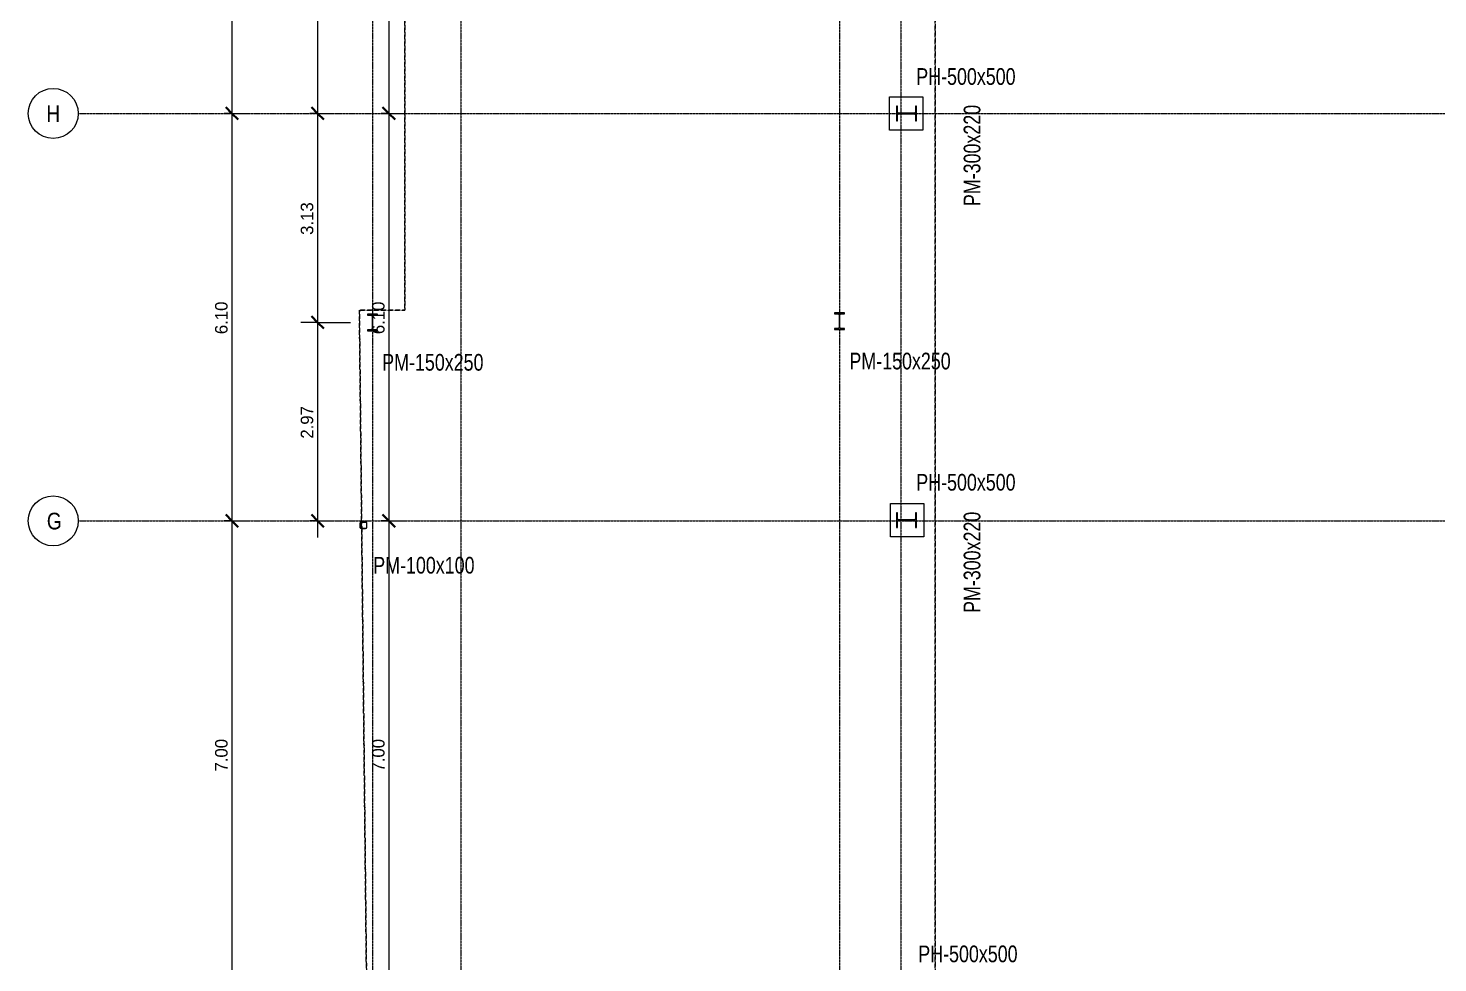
# Model space of a CAD drawing. Header units: centimetres. Extents: x -13763 to -5005, y -754 to 6606.
# Drawn here: x -13763 to -11652, y 3806 to 5206 of the extents above; entities that cross this region are included whole.
import ezdxf

# ---------------------------------------------------------------- set-up
doc = ezdxf.new("R2010")
doc.units = ezdxf.units.CM
doc.linetypes.add('_Overhead', pattern=[0.47625, 0.3175, -0.15875])
doc.linetypes.add('Grid Line', pattern=[2.2225, 1.27, -0.3175, 0.3175, -0.3175])
for name, color, linetype, lineweight in [('A-ANNO-DIMS', 7, 'Continuous', 9), ('A-ANNO-DIMS-125', 7, 'Continuous', 9), ('A-FLOR', 7, 'Continuous', 9), ('S-COLS', 7, 'Continuous', 9), ('S-COLS-IDEN', 7, 'Continuous', 9), ('S-GRID', 7, 'Continuous', 9), ('S-GRID-IDEN', 7, 'Continuous', 9)]:
    doc.layers.add(name, color=color, linetype=linetype, lineweight=lineweight)
doc.styles.add('Century Gothic', font='GOTHIC.TTF', dxfattribs={"width": 0.8, "height": 25})
doc.styles.add('Century Gothic_1', font='GOTHIC.TTF', dxfattribs={"height": 18.75})
doc.styles.add('Saira Condensed', font='SairaCondensed-Regular.ttf', dxfattribs={"height": 25})
doc.dimstyles.new('FCA_N_Cotas_E100_1', dxfattribs={"dimscale": 30.48, "dimtxt": 19.578155, "dimasz": 0.615157, "dimexe": 0.82021, "dimexo": 0.82021, "dimgap": 0.04101, "dimtad": 1, "dimlfac": 0.01, "dimrnd": 0.01, "dimzin": 0, "dimdsep": 46, "dimtxsty": 'Century Gothic_1', "dimblk1": 'OBLIQUE', "dimblk2": 'OBLIQUE', "dimsah": 1, "dimcen": 0.09, "dimdle": 0.82021, "dimadec": 3, "dimazin": 2, "dimtfac": 1, "dimtdec": 4, "dimtix": 1, "dimtmove": 0, "dimatfit": 3, "dimfxl": 1, "dimtvp": 1, "dimtolj": 1, "dimtzin": 0, "dimarcsym": 2})

# ---------------------------------------------------------------- blocks, each defined once
blk = doc.blocks.new('UC-Perfil universal-Pilar - 300 x 220-1638419-N01 - Planta - Detalle planta 02')
at = {"layer": 'S-COLS'}
h = blk.add_hatch(dxfattribs=at)
h.set_pattern_fill('FP_6', color=256, style=0, pattern_type=2)
h.set_pattern_definition([(315, (-5811.04, -9481.87), (31.4309, 31.4309), []), (315, (-5763.417, -9481.87), (31.4309, 31.4309), [])])
h.paths.add_polyline_path([(-11, 13.5), (-2, 13.5), (-0.9, 13), (-0.5, 11.9), (-0.5, -11.9), (-0.9, -13), (-2, -13.5), (-11, -13.5), (-11, -15), (11, -15), (11, -13.5), (2, -13.5), (0.9, -13), (0.5, -11.9), (0.5, 11.9), (0.9, 13), (2, 13.5), (11, 13.5), (11, 15), (-11, 15)])
at = {"layer": 'S-COLS', "lineweight": 18}
for p, q in [((11, 15), (-11, 15)), ((-11, 15), (-11, 13.5)), ((-11, 13.5), (-2, 13.5)), ((-0.5, 11.9), (-0.5, -11.9)), ((0.5, -11.9), (0.5, 11.9)), ((2, 13.5), (11, 13.5)), ((11, 13.5), (11, 15)), ((-2, -13.5), (-11, -13.5)), ((-11, -13.5), (-11, -15)), ((-11, -15), (11, -15)), ((11, -13.5), (2, -13.5)), ((11, -15), (11, -13.5))]:
    blk.add_line(p, q, dxfattribs=at)
for centre, start, end in [((-2, 11.9), 0, 90), ((2, 11.9), 90, 180), ((-2, -11.9), 270, 0), ((2, -11.9), 180, 270)]:
    blk.add_arc(centre, 1.52, start, end, dxfattribs=at)
blk = doc.blocks.new('UC-Perfil universal-Pilar - 300 x 220-1638380-N01 - Planta - Detalle planta 02')
at = {"layer": 'S-COLS'}
h = blk.add_hatch(dxfattribs=at)
h.set_pattern_fill('FP_8', color=256, style=0, pattern_type=2)
h.set_pattern_definition([(315, (-5201.63, -9481.87), (31.4309, 31.4309), []), (315, (-5154.006, -9481.87), (31.4309, 31.4309), [])])
h.paths.add_polyline_path([(-11, -13.5), (-11, -15), (11, -15), (11, -13.5), (2, -13.5), (0.9, -13), (0.5, -11.9), (0.5, 11.9), (0.9, 13), (2, 13.5), (11, 13.5), (11, 15), (-11, 15), (-11, 13.5), (-2, 13.5), (-0.9, 13), (-0.5, 11.9), (-0.5, -11.9), (-0.9, -13), (-2, -13.5)])
at = {"layer": 'S-COLS', "lineweight": 18}
for p, q in [((11, 15), (-11, 15)), ((-11, 15), (-11, 13.5)), ((-11, 13.5), (-2, 13.5)), ((-0.5, 11.9), (-0.5, -11.9)), ((0.5, -11.9), (0.5, 11.9)), ((2, 13.5), (11, 13.5)), ((11, 13.5), (11, 15)), ((-2, -13.5), (-11, -13.5)), ((-11, -13.5), (-11, -15)), ((-11, -15), (11, -15)), ((11, -13.5), (2, -13.5)), ((11, -15), (11, -13.5))]:
    blk.add_line(p, q, dxfattribs=at)
for centre, start, end in [((-2, 11.9), 0, 90), ((2, 11.9), 90, 180), ((-2, -11.9), 270, 0), ((2, -11.9), 180, 270)]:
    blk.add_arc(centre, 1.52, start, end, dxfattribs=at)
blk = doc.blocks.new('UC-Perfil universal-Pilar - 150 x 250-V15-N01 - Planta - Detalle planta 02')
at = {"layer": 'S-COLS'}
h = blk.add_hatch(dxfattribs=at)
h.set_pattern_fill('FP_19', color=256, style=0, pattern_type=2)
h.set_pattern_definition([(225, (-9582.004, 5499.97), (31.4309, -31.4309), []), (225, (-9582.004, 5452.343), (31.4309, -31.4309), [])])
h.paths.add_polyline_path([(7.5, 12.5), (-7.5, 12.5), (-7.5, 11), (-2, 11), (-0.9, 10.5), (-0.5, 9.4), (-0.5, -9.4), (-0.9, -10.5), (-2, -11), (-7.5, -11), (-7.5, -12.5), (7.5, -12.5), (7.5, -11), (2, -11), (0.9, -10.5), (0.5, -9.4), (0.5, 9.4), (0.9, 10.5), (2, 11), (7.5, 11)])
at = {"layer": 'S-COLS', "lineweight": 18}
for p, q in [((7.5, 12.5), (-7.5, 12.5)), ((-7.5, 12.5), (-7.5, 11)), ((-7.5, 11), (-2, 11)), ((-0.5, 9.4), (-0.5, -9.4)), ((0.5, -9.4), (0.5, 9.4)), ((2, 11), (7.5, 11)), ((7.5, 11), (7.5, 12.5)), ((-2, -11), (-7.5, -11)), ((-7.5, -11), (-7.5, -12.5)), ((-7.5, -12.5), (7.5, -12.5)), ((7.5, -11), (2, -11)), ((7.5, -12.5), (7.5, -11))]:
    blk.add_line(p, q, dxfattribs=at)
for centre, start, end in [((-2, 9.4), 0, 90), ((2, 9.4), 90, 180), ((-2, -9.4), 270, 0), ((2, -9.4), 180, 270)]:
    blk.add_arc(centre, 1.52, start, end, dxfattribs=at)
blk = doc.blocks.new('UC-Perfil universal-Pilar - 150 x 250-V16-N01 - Planta - Detalle planta 02')
at = {"layer": 'S-COLS'}
h = blk.add_hatch(dxfattribs=at)
h.set_pattern_fill('FP_20', color=256, style=0, pattern_type=2)
h.set_pattern_definition([(225, (-10281.46, 5498.066), (31.4309, -31.4309), []), (225, (-10281.46, 5450.44), (31.4309, -31.4309), [])])
h.paths.add_polyline_path([(-7.5, 12.5), (-7.5, 11), (-2, 11), (-0.9, 10.5), (-0.5, 9.4), (-0.5, -9.4), (-0.9, -10.5), (-2, -11), (-7.5, -11), (-7.5, -12.5), (7.5, -12.5), (7.5, -11), (2, -11), (0.9, -10.5), (0.5, -9.4), (0.5, 9.4), (0.9, 10.5), (2, 11), (7.5, 11), (7.5, 12.5)])
at = {"layer": 'S-COLS', "lineweight": 18}
for p, q in [((7.5, 12.5), (-7.5, 12.5)), ((-7.5, 12.5), (-7.5, 11)), ((-7.5, 11), (-2, 11)), ((-0.5, 9.4), (-0.5, -9.4)), ((0.5, -9.4), (0.5, 9.4)), ((2, 11), (7.5, 11)), ((7.5, 11), (7.5, 12.5)), ((-2, -11), (-7.5, -11)), ((-7.5, -11), (-7.5, -12.5)), ((-7.5, -12.5), (7.5, -12.5)), ((7.5, -11), (2, -11)), ((7.5, -12.5), (7.5, -11))]:
    blk.add_line(p, q, dxfattribs=at)
for centre, start, end in [((-2, 9.4), 0, 90), ((2, 9.4), 90, 180), ((-2, -9.4), 270, 0), ((2, -9.4), 180, 270)]:
    blk.add_arc(centre, 1.52, start, end, dxfattribs=at)
blk = doc.blocks.new('HSS Rectangular-Column - 100 x 100 mm-1751901-N01 - Planta - Detalle planta 02')
at = {"layer": 'S-COLS', "lineweight": 18}
for p, q in [((-5, 3.095), (-5, -3.095)), ((-4.6, -3.6475), (-4.6, 3.6475)), ((-3.6475, 4.6), (3.6475, 4.6)), ((3.095, 5), (-3.095, 5)), ((4.6, 3.6475), (4.6, -3.6475)), ((5, -3.095), (5, 3.095)), ((3.6475, -4.6), (-3.6475, -4.6)), ((-3.095, -5), (3.095, -5))]:
    blk.add_line(p, q, dxfattribs=at)
for centre, radius, start, end in [((-3.095, 3.095), 1.905, 90, 180), ((-3.6475, 3.6475), 0.9525, 90, 180), ((3.095, 3.095), 1.905, 360, 90), ((3.6475, 3.6475), 0.9525, 0, 90), ((-3.095, -3.095), 1.905, 180, 270), ((-3.6475, -3.6475), 0.9525, 180, 270), ((3.095, -3.095), 1.905, 270, 360), ((3.6475, -3.6475), 0.9525, 270, 0)]:
    blk.add_arc(centre, radius, start, end, dxfattribs=at)
blk = doc.blocks.new('Grid - 3mm-1819951-N01 - Planta - Detalle planta 02')
at = {"layer": 'S-GRID-IDEN', "color": 253, "true_color": 0xaaaaaa}
blk.add_circle((0, 0), 0.3, dxfattribs=at)
blk = doc.blocks.new('DIMBLOCK4-N01 - Planta - Detalle planta 02')
at = {"layer": 'A-ANNO-DIMS-125'}
for p, q in [((-13457.8, 5688.5), (-13469.5, 5688.5)), ((-13457.8, 5688.5), (-13457.8, 5078.5)), ((-13457.8, 5688.5), (-13432.8, 5688.5)), ((-13457.8, 5078.5), (-13469.5, 5078.5)), ((-13457.8, 5078.5), (-13432.8, 5078.5))]:
    blk.add_line(p, q, dxfattribs=at)
at = {"layer": 'A-ANNO-DIMS-125', "lineweight": 35}
for p, q in [((-13457.8, 5688.5), (-13467.2, 5697.9)), ((-13457.8, 5688.5), (-13448.4, 5679.2)), ((-13457.8, 5078.5), (-13467.2, 5087.9)), ((-13457.8, 5078.5), (-13448.4, 5069.2))]:
    blk.add_line(p, q, dxfattribs=at)
at = {"layer": 'A-ANNO-DIMS-125', "color": 0, "insert": (-13483.1, 5358.1), "char_height": 18.75, "width": 61.158, "attachment_point": 1, "rotation": 90, "line_spacing_factor": 0.984502, "style": 'Century Gothic_1'}
blk.add_mtext('6.10', dxfattribs=at)
blk = doc.blocks.new('_Oblique')
at = {"color": 0, "linetype": 'ByBlock', "lineweight": -2}
blk.add_line((-0.5, -0.5), (0.5, 0.5), dxfattribs=at)
blk = doc.blocks.new('DIMBLOCK5-N01 - Planta - Detalle planta 02')
at = {"layer": 'A-ANNO-DIMS-125', "lineweight": 35}
for p, q in [((-13457.8, 5078.5), (-13467.2, 5087.9)), ((-13457.8, 5078.5), (-13448.4, 5069.2)), ((-13457.8, 4468.3), (-13467.2, 4477.6)), ((-13457.8, 4468.3), (-13448.4, 4458.9))]:
    blk.add_line(p, q, dxfattribs=at)
at = {"layer": 'A-ANNO-DIMS-125'}
for p, q in [((-13457.8, 5078.5), (-13469.5, 5078.5)), ((-13457.8, 5078.5), (-13457.8, 4468.3)), ((-13457.8, 5078.5), (-13432.8, 5078.5)), ((-13457.8, 4468.3), (-13469.5, 4468.3)), ((-13457.8, 4468.3), (-13432.8, 4468.3))]:
    blk.add_line(p, q, dxfattribs=at)
at = {"layer": 'A-ANNO-DIMS-125', "color": 0, "insert": (-13483.1, 4747.9), "char_height": 18.75, "width": 61.158, "attachment_point": 1, "rotation": 90, "line_spacing_factor": 0.984502, "style": 'Century Gothic_1'}
blk.add_mtext('6.10', dxfattribs=at)
blk = doc.blocks.new('DIMBLOCK6-N01 - Planta - Detalle planta 02')
at = {"layer": 'A-ANNO-DIMS-125', "lineweight": 35}
for p, q in [((-13457.8, 4468.3), (-13467.2, 4477.6)), ((-13457.8, 4468.3), (-13448.4, 4458.9)), ((-13457.8, 3768.3), (-13467.2, 3777.6)), ((-13457.8, 3768.3), (-13448.4, 3758.9))]:
    blk.add_line(p, q, dxfattribs=at)
at = {"layer": 'A-ANNO-DIMS-125'}
for p, q in [((-13457.8, 4468.3), (-13469.5, 4468.3)), ((-13457.8, 4468.3), (-13457.8, 3768.3)), ((-13457.8, 4468.3), (-13432.8, 4468.3)), ((-13457.8, 3768.3), (-13469.5, 3768.3)), ((-13457.8, 3768.3), (-13432.8, 3768.3))]:
    blk.add_line(p, q, dxfattribs=at)
at = {"layer": 'A-ANNO-DIMS-125', "color": 0, "insert": (-13483.1, 4092.8), "char_height": 18.75, "width": 61.158, "attachment_point": 1, "rotation": 90, "line_spacing_factor": 0.984502, "style": 'Century Gothic_1'}
blk.add_mtext('7.00', dxfattribs=at)
blk = doc.blocks.new('DIMBLOCK14-N01 - Planta - Detalle planta 02')
at = {"layer": 'A-ANNO-DIMS-125'}
for p, q in [((-13222.9, 5688.5), (-13234.6, 5688.5)), ((-13222.9, 5688.5), (-13222.9, 5078.5)), ((-13222.9, 5688.5), (-13197.9, 5688.5)), ((-13222.9, 5078.5), (-13234.6, 5078.5)), ((-13222.9, 5078.5), (-13197.9, 5078.5))]:
    blk.add_line(p, q, dxfattribs=at)
at = {"layer": 'A-ANNO-DIMS-125', "lineweight": 35}
for p, q in [((-13222.9, 5688.5), (-13232.2, 5697.9)), ((-13222.9, 5688.5), (-13213.5, 5679.2)), ((-13222.9, 5078.5), (-13232.2, 5087.9)), ((-13222.9, 5078.5), (-13213.5, 5069.2))]:
    blk.add_line(p, q, dxfattribs=at)
at = {"layer": 'A-ANNO-DIMS-125', "color": 0, "insert": (-13248.1, 5358.1), "char_height": 18.75, "width": 61.158, "attachment_point": 1, "rotation": 90, "line_spacing_factor": 0.984502, "style": 'Century Gothic_1'}
blk.add_mtext('6.10', dxfattribs=at)
blk = doc.blocks.new('DIMBLOCK15-N01 - Planta - Detalle planta 02')
at = {"layer": 'A-ANNO-DIMS-125', "lineweight": 35}
for p, q in [((-13222.9, 5078.5), (-13232.2, 5087.9)), ((-13222.9, 5078.5), (-13213.5, 5069.2)), ((-13222.9, 4468.3), (-13232.2, 4477.6)), ((-13222.9, 4468.3), (-13213.5, 4458.9))]:
    blk.add_line(p, q, dxfattribs=at)
at = {"layer": 'A-ANNO-DIMS-125'}
for p, q in [((-13222.9, 5078.5), (-13234.6, 5078.5)), ((-13222.9, 5078.5), (-13222.9, 4468.3)), ((-13222.9, 5078.5), (-13197.9, 5078.5)), ((-13222.9, 4468.3), (-13234.6, 4468.3)), ((-13222.9, 4468.3), (-13197.9, 4468.3))]:
    blk.add_line(p, q, dxfattribs=at)
at = {"layer": 'A-ANNO-DIMS-125', "color": 0, "insert": (-13248.1, 4747.9), "char_height": 18.75, "width": 61.158, "attachment_point": 1, "rotation": 90, "line_spacing_factor": 0.984502, "style": 'Century Gothic_1'}
blk.add_mtext('6.10', dxfattribs=at)
blk = doc.blocks.new('DIMBLOCK16-N01 - Planta - Detalle planta 02')
at = {"layer": 'A-ANNO-DIMS-125', "lineweight": 35}
for p, q in [((-13222.9, 4468.3), (-13232.2, 4477.6)), ((-13222.9, 4468.3), (-13213.5, 4458.9)), ((-13222.9, 3768.3), (-13232.2, 3777.6)), ((-13222.9, 3768.3), (-13213.5, 3758.9))]:
    blk.add_line(p, q, dxfattribs=at)
at = {"layer": 'A-ANNO-DIMS-125'}
for p, q in [((-13222.9, 4468.3), (-13234.6, 4468.3)), ((-13222.9, 4468.3), (-13222.9, 3768.3)), ((-13222.9, 4468.3), (-13197.9, 4468.3)), ((-13222.9, 3768.3), (-13234.6, 3768.3)), ((-13222.9, 3768.3), (-13197.9, 3768.3))]:
    blk.add_line(p, q, dxfattribs=at)
at = {"layer": 'A-ANNO-DIMS-125', "color": 0, "insert": (-13248.1, 4092.8), "char_height": 18.75, "width": 61.158, "attachment_point": 1, "rotation": 90, "line_spacing_factor": 0.984502, "style": 'Century Gothic_1'}
blk.add_mtext('7.00', dxfattribs=at)
blk = doc.blocks.new('DIMBLOCK48-N01 - Planta - Detalle planta 02')
at = {"layer": 'A-ANNO-DIMS-125', "lineweight": 35}
for p, q in [((-13329.5, 5438.8), (-13338.9, 5448.2)), ((-13329.5, 5438.8), (-13320.1, 5429.5)), ((-13329.5, 5078.5), (-13338.9, 5087.9)), ((-13329.5, 5078.5), (-13320.1, 5069.2))]:
    blk.add_line(p, q, dxfattribs=at)
at = {"layer": 'A-ANNO-DIMS-125'}
for p, q in [((-13329.5, 5463.8), (-13329.5, 5078.5)), ((-13329.5, 5438.8), (-13354.5, 5438.8)), ((-13329.5, 5438.8), (-13280.1, 5438.8)), ((-13329.5, 5078.5), (-13341.2, 5078.5)), ((-13329.5, 5078.5), (-13304.5, 5078.5))]:
    blk.add_line(p, q, dxfattribs=at)
at = {"layer": 'A-ANNO-DIMS-125', "color": 0, "insert": (-13354.8, 5233.2), "char_height": 18.75, "width": 61.158, "attachment_point": 1, "rotation": 90, "line_spacing_factor": 0.984502, "style": 'Century Gothic_1'}
blk.add_mtext('3.60', dxfattribs=at)
blk = doc.blocks.new('DIMBLOCK49-N01 - Planta - Detalle planta 02')
at = {"layer": 'A-ANNO-DIMS-125', "lineweight": 35}
for p, q in [((-13329.5, 5078.5), (-13338.9, 5087.9)), ((-13329.5, 5078.5), (-13320.1, 5069.2)), ((-13329.5, 4765.6), (-13338.9, 4775)), ((-13329.5, 4765.6), (-13320.1, 4756.2))]:
    blk.add_line(p, q, dxfattribs=at)
at = {"layer": 'A-ANNO-DIMS-125'}
for p, q in [((-13329.5, 5078.5), (-13341.2, 5078.5)), ((-13329.5, 5078.5), (-13329.5, 4765.6)), ((-13329.5, 5078.5), (-13304.5, 5078.5)), ((-13329.5, 4765.6), (-13354.5, 4765.6)), ((-13329.5, 4765.6), (-13280.1, 4765.6))]:
    blk.add_line(p, q, dxfattribs=at)
at = {"layer": 'A-ANNO-DIMS-125', "color": 0, "insert": (-13354.8, 4896.6), "char_height": 18.75, "width": 61.158, "attachment_point": 1, "rotation": 90, "line_spacing_factor": 0.984502, "style": 'Century Gothic_1'}
blk.add_mtext('3.13', dxfattribs=at)
blk = doc.blocks.new('DIMBLOCK50-N01 - Planta - Detalle planta 02')
at = {"layer": 'A-ANNO-DIMS-125', "lineweight": 35}
for p, q in [((-13329.5, 4765.6), (-13338.9, 4775)), ((-13329.5, 4765.6), (-13320.1, 4756.2)), ((-13329.5, 4468.3), (-13338.9, 4477.6)), ((-13329.5, 4468.3), (-13320.1, 4458.9))]:
    blk.add_line(p, q, dxfattribs=at)
at = {"layer": 'A-ANNO-DIMS-125'}
for p, q in [((-13329.5, 4765.6), (-13354.5, 4765.6)), ((-13329.5, 4765.6), (-13329.5, 4443.3)), ((-13329.5, 4765.6), (-13280.1, 4765.6)), ((-13329.5, 4468.3), (-13341.2, 4468.3)), ((-13329.5, 4468.3), (-13304.5, 4468.3))]:
    blk.add_line(p, q, dxfattribs=at)
at = {"layer": 'A-ANNO-DIMS-125', "color": 0, "insert": (-13354.8, 4591.4), "char_height": 18.75, "width": 61.158, "attachment_point": 1, "rotation": 90, "line_spacing_factor": 0.984502, "style": 'Century Gothic_1'}
blk.add_mtext('2.97', dxfattribs=at)

msp = doc.modelspace()

# ---------------------------------------------------------------- linework, layer by layer
at = {"layer": 'A-FLOR', "color": 8, "linetype": '_Overhead', "true_color": 0x808080}
for p, q in [((-12404.809, 5714.431), (-12404.809, 3781.844)), ((-12404.809, 3781.844), (-12404.809, 5714.431)), ((-13199.046, 4783.734), (-13199.046, 5413.839)), ((-13199.046, 5413.839), (-13199.046, 4783.734)), ((-13263.65, 4466.646), (-13267.034, 4783.808)), ((-13267.034, 4783.808), (-13199.046, 4783.734)), ((-13199.046, 4783.734), (-13267.034, 4783.808)), ((-13267.034, 4783.808), (-13263.65, 4466.646)), ((-13263.547, 4457.046), (-13263.645, 4466.246)), ((-13263.645, 4466.246), (-13263.547, 4457.046)), ((-13256.342, 3781.844), (-13263.543, 4456.646)), ((-13263.543, 4456.646), (-13256.342, 3781.844))]:
    msp.add_line(p, q, dxfattribs=at)
at = {"layer": 'S-COLS'}
for p, q in [((-12473.382, 5103.553), (-12423.382, 5103.553)), ((-12473.382, 5053.553), (-12473.382, 5103.553)), ((-12423.382, 5103.553), (-12423.382, 5053.553)), ((-12423.382, 5053.553), (-12473.382, 5053.553)), ((-12471.714, 4494.142), (-12421.714, 4494.142)), ((-12471.714, 4444.142), (-12471.714, 4494.142)), ((-12421.714, 4494.142), (-12421.714, 4444.142)), ((-12421.714, 4444.142), (-12471.714, 4444.142))]:
    msp.add_line(p, q, dxfattribs=at)
at = {"layer": 'S-GRID', "color": 253, "linetype": 'Grid Line', "true_color": 0xaaaaaa}
for p, q in [((-13247.591, 6531.109), (-13247.591, 803.611)), ((-13115.164, 6531.109), (-13115.164, 803.611)), ((-12548.304, 6531.109), (-12548.304, 803.611)), ((-12456.389, 6531.109), (-12456.389, 803.611)), ((-13687.863, 5078.539), (-10657.535, 5078.539)), ((-13687.863, 4468.259), (-10657.535, 4468.259))]:
    msp.add_line(p, q, dxfattribs=at)

# ---------------------------------------------------------------- block references
at = {"layer": 'S-COLS'}
for name, p, rotation in [('UC-Perfil universal-Pilar - 300 x 220-1638419-N01 - Planta - Detalle planta 02', (-12448, 5078.553), 90.00000000000026), ('UC-Perfil universal-Pilar - 150 x 250-V16-N01 - Planta - Detalle planta 02', (-13247.591, 4765.577), 180), ('UC-Perfil universal-Pilar - 150 x 250-V15-N01 - Planta - Detalle planta 02', (-12548.133, 4767.478), 180), ('UC-Perfil universal-Pilar - 300 x 220-1638380-N01 - Planta - Detalle planta 02', (-12448, 4469.142), 90.00000000000026)]:
    msp.add_blockref(name, p, dxfattribs=dict(at, rotation=rotation))
msp.add_blockref('HSS Rectangular-Column - 100 x 100 mm-1751901-N01 - Planta - Detalle planta 02', (-13261.012, 4461.646), dxfattribs=at)
at = {"layer": 'S-GRID-IDEN', "color": 253, "true_color": 0xaaaaaa, "xscale": 125, "yscale": 125, "zscale": 125, "rotation": 269.9999999999996}
for p in [(-13725.363, 5078.539), (-13725.363, 4468.259)]:
    msp.add_blockref('Grid - 3mm-1819951-N01 - Planta - Detalle planta 02', p, dxfattribs=at)

# ---------------------------------------------------------------- texts
at = {"layer": 'S-COLS-IDEN', "char_height": 25, "attachment_point": 1, "style": 'Century Gothic'}
for s, insert, width in [('PH-500x500', (-12433.219, 5146.322), 186.79319), ('PM-150x250', (-13232.81, 4718.234), 196.41344), ('PM-150x250', (-12533.352, 4720.136), 196.41344), ('PH-500x500', (-12433.219, 4538.557), 186.79319), ('PM-100x100', (-13246.231, 4414.303), 196.41344), ('PH-500x500', (-12430.219, 3832.184), 186.79319)]:
    msp.add_mtext(s, dxfattribs=dict(at, insert=insert, width=width))
at = {"layer": 'S-COLS-IDEN', "char_height": 25, "width": 196.41344, "attachment_point": 1, "rotation": 90, "style": 'Century Gothic'}
for insert in [(-12362.257, 4939.734), (-12362.257, 4330.323)]:
    msp.add_mtext('PM-300x220', dxfattribs=dict(at, insert=insert))
at = {"layer": 'S-GRID-IDEN', "color": 253, "true_color": 0xaaaaaa, "char_height": 25, "attachment_point": 1, "style": 'Saira Condensed'}
for s, insert, width in [('H', (-13735.783, 5090.713), 24.05062), ('G', (-13734.971, 4480.433), 22.04641)]:
    msp.add_mtext(s, dxfattribs=dict(at, insert=insert, width=width))

# ---------------------------------------------------------------- dimensions: what is measured, and where the dimension line sits
at = {"layer": 'A-ANNO-DIMS'}
for base, p1, p2, override, picture, middle in [((-13457.786, 5078.539), (-13444.528, 5688.539), (-13444.528, 5078.539), {"dimpost": '<>', "dimfxl": 610}, 'DIMBLOCK4-N01 - Planta - Detalle planta 02', (-13468.883, 5383.539)), ((-13222.864, 5078.539), (-13209.605, 5688.539), (-13209.605, 5078.539), {"dimpost": '<>', "dimfxl": 610}, 'DIMBLOCK14-N01 - Planta - Detalle planta 02', (-13233.96, 5383.539)), ((-13329.504, 5078.539), (-13255.091, 5438.839), (-13316.246, 5078.539), {"dimpost": '<>', "dimfxl": 365.453363}, 'DIMBLOCK48-N01 - Planta - Detalle planta 02', (-13340.6, 5258.689)), ((-13457.786, 4468.259), (-13444.528, 5078.539), (-13444.528, 4468.259), {"dimpost": '<>', "dimfxl": 610.280405}, 'DIMBLOCK5-N01 - Planta - Detalle planta 02', (-13468.883, 4773.399)), ((-13329.504, 4765.577), (-13316.246, 5078.539), (-13255.091, 4765.577), {"dimpost": '<>', "dimfxl": 318.881414}, 'DIMBLOCK49-N01 - Planta - Detalle planta 02', (-13340.6, 4922.058)), ((-13222.864, 4468.259), (-13209.605, 5078.539), (-13209.605, 4468.259), {"dimpost": '<>', "dimfxl": 610.280405}, 'DIMBLOCK15-N01 - Planta - Detalle planta 02', (-13233.96, 4773.399)), ((-13329.504, 4468.259), (-13255.091, 4765.577), (-13316.246, 4468.259), {"dimpost": '<>', "dimfxl": 303.542389}, 'DIMBLOCK50-N01 - Planta - Detalle planta 02', (-13340.6, 4616.918)), ((-13457.786, 3768.259), (-13444.528, 4468.259), (-13444.528, 3768.259), {"dimpost": '<>', "dimfxl": 700}, 'DIMBLOCK6-N01 - Planta - Detalle planta 02', (-13468.883, 4118.259)), ((-13222.864, 3768.259), (-13209.605, 4468.259), (-13209.605, 3768.259), {"dimpost": '<>', "dimfxl": 700}, 'DIMBLOCK16-N01 - Planta - Detalle planta 02', (-13233.96, 4118.259))]:
    dim = msp.add_linear_dim(base=base, p1=p1, p2=p2, angle=90, dimstyle='FCA_N_Cotas_E100_1', override=override, dxfattribs=at)
    dim.commit()
    dim.dimension.update_dxf_attribs({"geometry": picture, "text_midpoint": middle})

doc.saveas('drawing.dxf')
